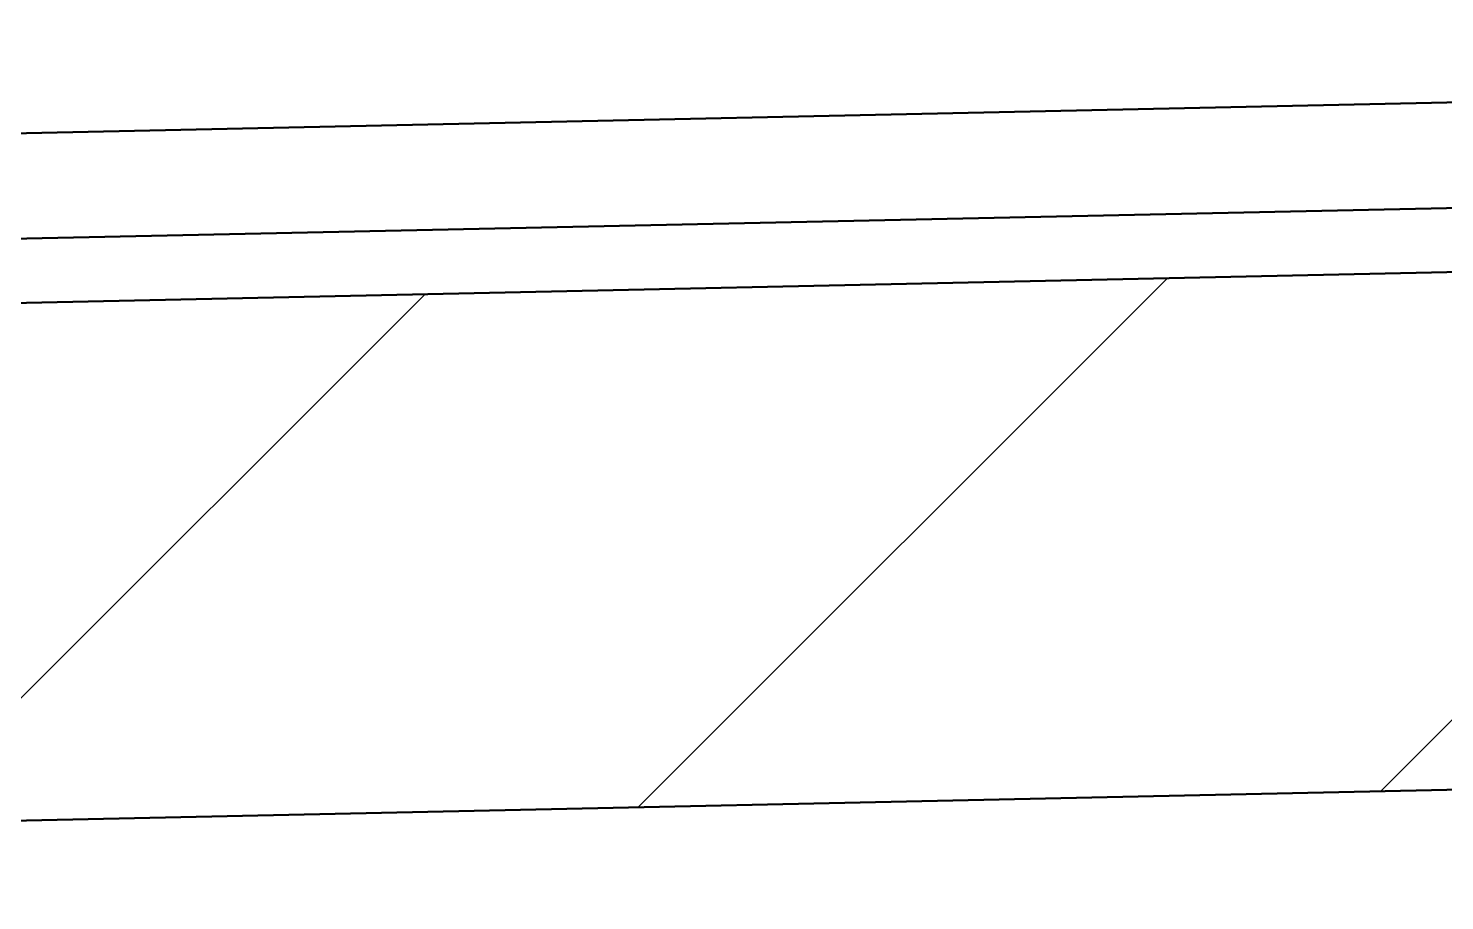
# Model space of a CAD drawing. Header units: millimetres. Extents: x 0 to 2625, y 0 to 1856.
# Drawn here: x 1674.2 to 1728.9, y 1273.1 to 1306.9 of the extents above; entities that cross this region are included whole.
import ezdxf

# ---------------------------------------------------------------- set-up
doc = ezdxf.new("R2010")
doc.units = ezdxf.units.MM
doc.header["$LTSCALE"] = 6.25
doc.layers.add('Hatch (ISO)', color=7, linetype='Continuous', lineweight=18)
doc.layers.add('Visible (ISO)', color=7, linetype='Continuous', lineweight=50)

msp = doc.modelspace()

# ---------------------------------------------------------------- hatches: boundary and pattern name
at = {"layer": 'Hatch (ISO)'}
h = msp.add_hatch(dxfattribs=at)
h.set_pattern_fill('ANSI31', color=256, scale=158.75, style=0)
h.set_pattern_definition([(45, (0, 0), (-14.03165, 14.03165), [])])
h.paths.add_polyline_path([(2169.17, 1286.87), (2168.741, 1306.87), (1528.888, 1293.147), (1529.317, 1273.147)])

# ---------------------------------------------------------------- linework, layer by layer
at = {"layer": 'Visible (ISO)'}
for p, q in [((2168.741, 1306.87), (1528.888, 1293.147)), ((1775.266, 1304.99), (1630.585, 1301.887)), ((1780.352, 1301.024), (1625.62, 1297.706)), ((1529.317, 1273.147), (2169.17, 1286.87))]:
    msp.add_line(p, q, dxfattribs=at)

doc.saveas('drawing.dxf')
